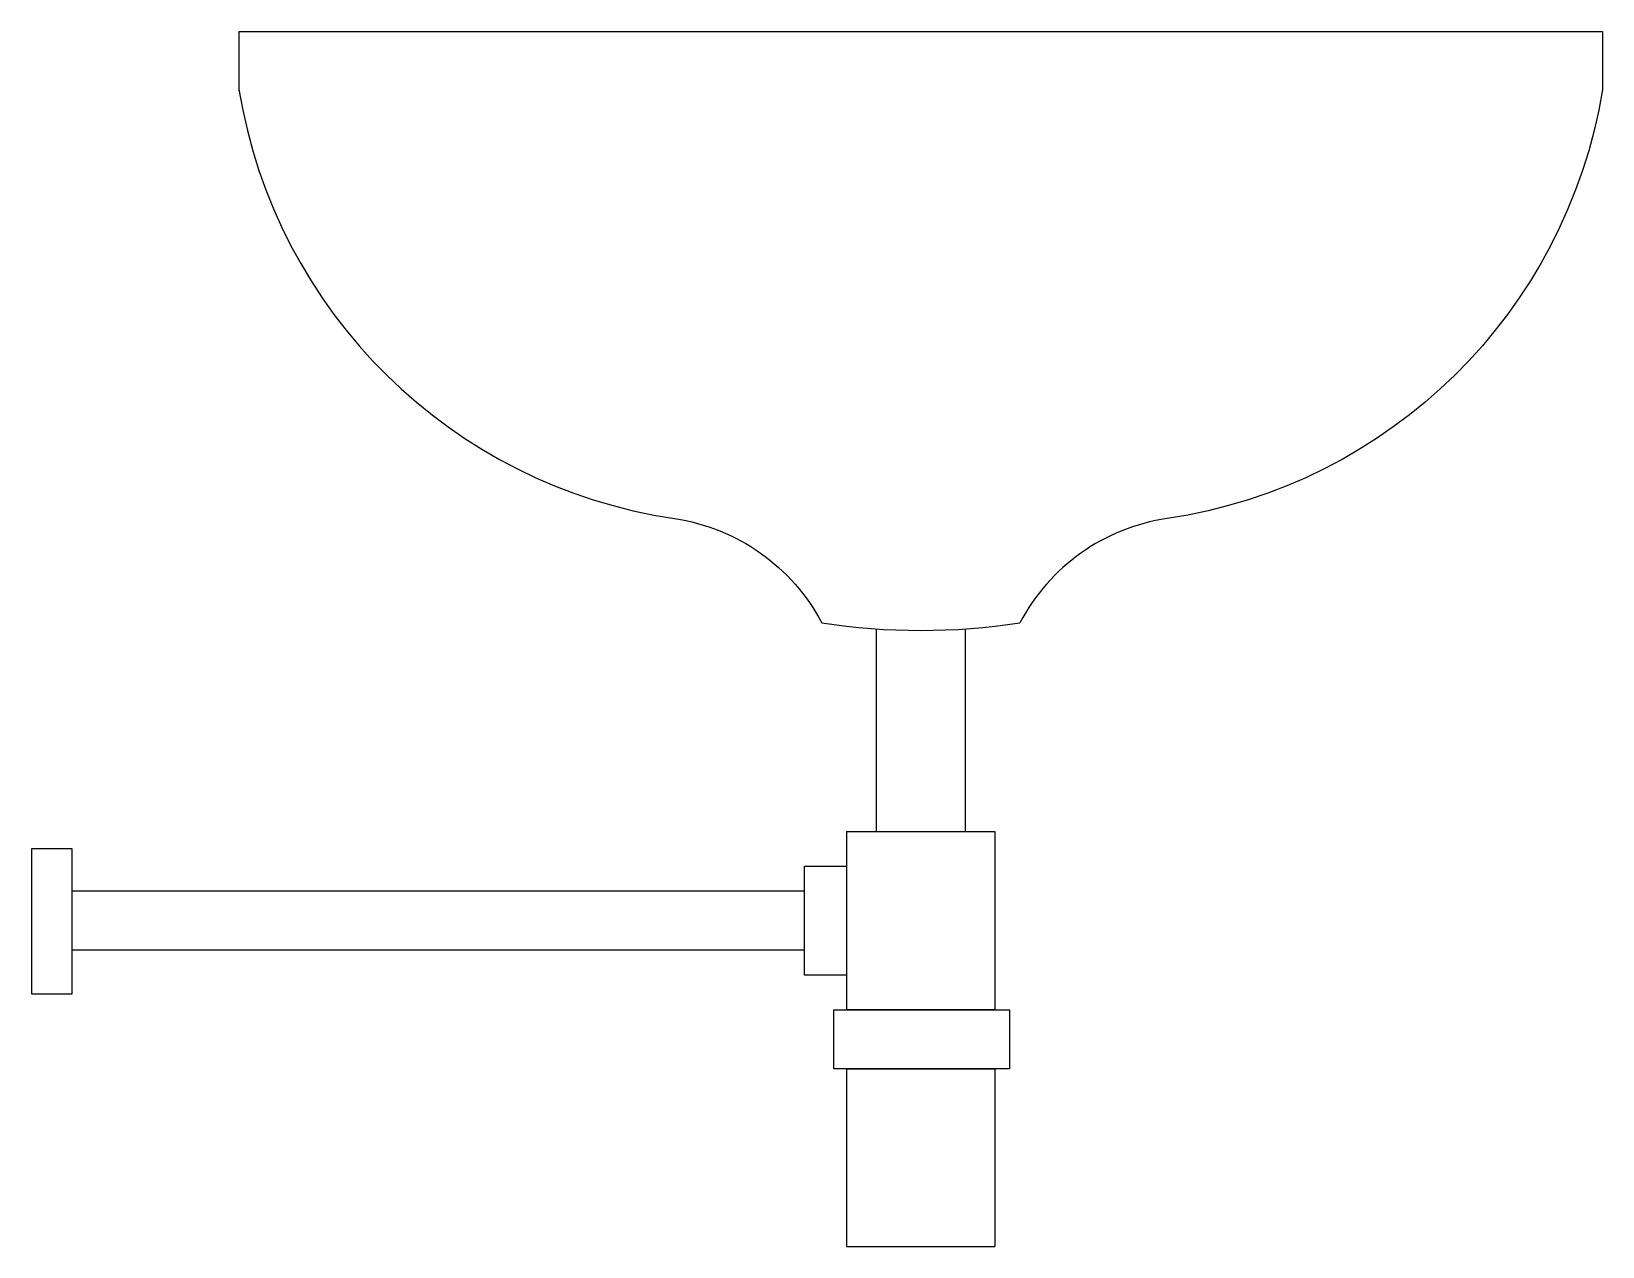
# Model space of a CAD drawing. Extents: x 0 to 0.53, y 0.44 to 0.85.
import ezdxf

# ---------------------------------------------------------------- set-up
doc = ezdxf.new("R2010")
doc.units = 0
doc.layers.get('0').update_dxf_attribs({"color": 8, "linetype": 'CONTINUOUS'})

msp = doc.modelspace()

# ---------------------------------------------------------------- linework, layer by layer
at = {"color": 0}
for p, q in [((0.0699999999999994, 0.8500000000000014), (0.5300000000000002, 0.8500000000000014)), ((0.0699999999999994, 0.8499999999999979), (0.06999999999999851, 0.8300000000000018)), ((0.5300000000000002, 0.8499999999999979), (0.5299999999999994, 0.8300000000000018)), ((0.2850000000000001, 0.6484120424518647), (0.2850000000000001, 0.5800000000000001)), ((0.3150000000000004, 0.6484120424518647), (0.3150000000000004, 0.5800000000000001)), ((0.2749999999999995, 0.5799999999999983), (0.2749999999999986, 0.5199156985444482)), ((0.2749999999999995, 0.5799999999999983), (0.3250000000000002, 0.5800000000000001)), ((0.3250000000000002, 0.5800000000000001), (0.3250000000000002, 0.51991569854445)), ((0.2749999999999995, 0.5199999999999996), (0.3250000000000002, 0.5199999999999996)), ((0.2749999999999986, 0.5), (0.2749999999999995, 0.4399999999999995)), ((0.2749999999999995, 0.5000000000000018), (0.3250000000000002, 0.5)), ((0.3250000000000002, 0.5), (0.3250000000000002, 0.4399999999999995)), ((0.2749999999999995, 0.4399999999999995), (0.3250000000000002, 0.4399999999999995))]:
    msp.add_line(p, q, dxfattribs=at)
for points in [[(0.0699999999999994, 0.8500000000000014), (0.0699999999999994, 0.830390994079913, 0.3263694832660879), (0.2169249299072664, 0.6856395720743365, -0.2389226842284388), (0.2665790655463498, 0.6504856618611825, -0.2477318248359394)], [(0.5300000000000002, 0.8500000000000014), (0.5300000000000002, 0.830390994079913, -0.3263694832660879), (0.3830750700927332, 0.6856395720743365, 0.2389226842284388), (0.3334209344536498, 0.6504856618611825, 0.2477318248359394)]]:
    msp.add_lwpolyline(points, format="xyb", dxfattribs=at)
for points in [[(8.185881088085267e-05, 0.5742509279206889), (8.185881088085267e-05, 0.5252395006941928), (0.01375544470968304, 0.5252395006941928), (0.01375544470968304, 0.5742509279206889)], [(0.2750067314404081, 0.5683173445515077), (0.2750067314404081, 0.5315604720820204), (0.2607797759686008, 0.5315604720820204), (0.2607797759686008, 0.5683173445515077)], [(0.3299396422264067, 0.51991569854445), (0.3299396422264067, 0.4999719052533429), (0.2706399936635373, 0.4999719052533429), (0.2706399936635373, 0.51991569854445)]]:
    msp.add_lwpolyline(points, close=True, dxfattribs=at)
for points in [[(0, 0.5600000000000023), (8.185881088174085e-05, 0.5600000000000023)], [(0.01375544470968304, 0.5600000000000023), (0.2607797759686008, 0.5599999999999987)], [(8.185881088174085e-05, 0.5400000000000045), (0, 0.5400000000000027)], [(0.2607797759686008, 0.5400000000000027), (0.01375544470968304, 0.5400000000000045)]]:
    msp.add_lwpolyline(points, dxfattribs=at)
msp.add_arc((0.2999999999999989, 0.8645217955682512), 0.2166296964684788, 261.1251450653194, 278.8748549346811, dxfattribs=at)

doc.saveas('drawing.dxf')
